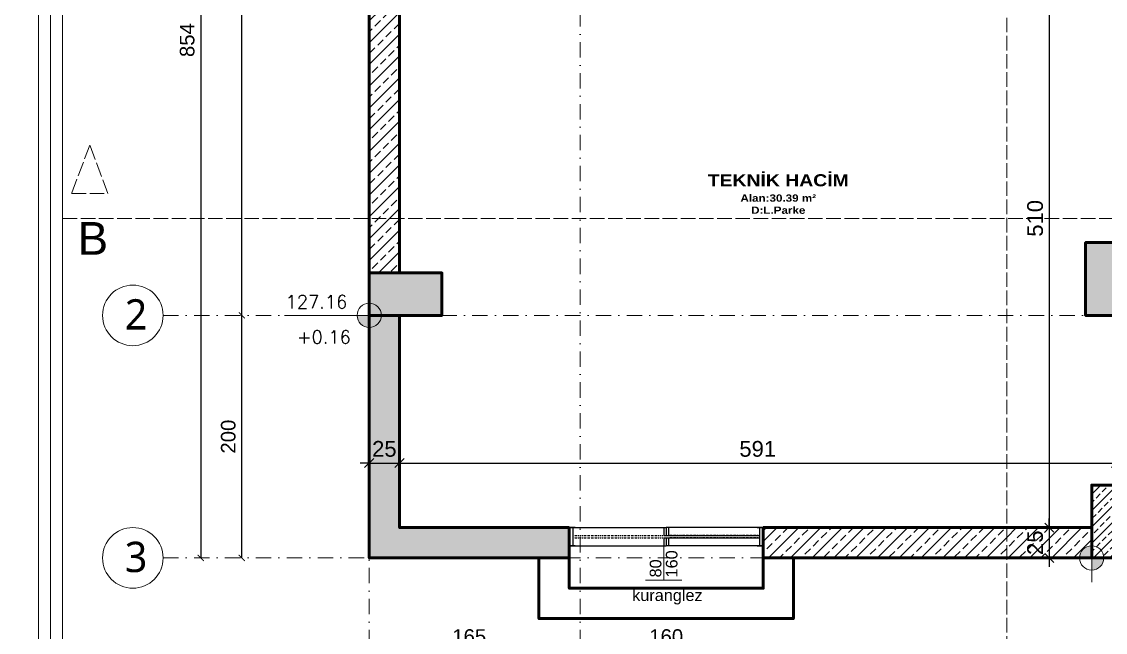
# Model space of a CAD drawing. Header units: millimetres. Extents: x 14753 to 45183, y 5640 to 19518.
# Drawn here: x 17963 to 18857, y 18231 to 18734 of the extents above; entities that cross this region are included whole.
import ezdxf

# ---------------------------------------------------------------- set-up
doc = ezdxf.new("R2010")
doc.units = ezdxf.units.MM
for name, pattern in [('ACAD_ISO02W100', [15, 12, -3]), ('Dash dot', [1.4, 0.6, -0.4, 0, -0.4]), ('DASHDOT', [25.4, 12.7, -6.35, 0, -6.35])]:
    doc.linetypes.add(name, pattern=pattern)
for name, color, linetype, lineweight in [('CERCEVE', 66, 'Continuous', 0), ('Duvar', 1, 'Continuous', 50), ('k aks', 44, 'DASHDOT', 18), ('k dis olcu', 43, 'Continuous', 18), ('k ic olcu', 254, 'Continuous', 18), ('k kolon', 1, 'Continuous', 53), ('k kot', 31, 'Continuous', 20), ('k tarama', 252, 'Continuous', 9), ('kesiklii çizgi', 244, 'ACAD_ISO02W100', 5), ('Kolon', 30, 'Continuous', 50)]:
    doc.layers.add(name, color=color, linetype=linetype, lineweight=lineweight)
for name, color, linetype in [('pencere', 2, 'Continuous'), ('Standart', 7, 'Continuous'), ('YAzı', 7, 'Continuous')]:
    doc.layers.add(name, color=color, linetype=linetype)
doc.styles.add('MtXpl_Segoe_UI', font='segoeui.ttf')
doc.styles.add('OLCU', font='romans.shx')
doc.styles.add('ROMANT', font='arial.ttf', dxfattribs={"width": 0.8, "height": 0.125})
doc.styles.get("Standard").update_dxf_attribs({"font": 'arial.ttf'})
doc.styles.add('Vaziyet Yazı', font='bgothm.ttf', dxfattribs={"height": 25})
doc.dimstyles.new('icolcu', dxfattribs={"dimtxt": 13, "dimasz": 7.5, "dimexe": 5, "dimexo": 5, "dimgap": 5, "dimtad": 1, "dimdec": 0, "dimtxsty": 'Standard', "dimblk": 'OBLIQUE', "dimcen": 2.5, "dimdle": 5, "dimclrd": 256, "dimclre": 256, "dimclrt": 256, "dimadec": 4, "dimazin": 0, "dimtfac": 1, "dimtdec": 0, "dimtix": 1, "dimtmove": 2, "dimatfit": 3, "dimldrblk": 'OBLIQUE', "dimfxl": 1, "dimarcsym": 0})
doc.dimstyles.new('icölcü', dxfattribs={"dimtxt": 12, "dimasz": 5, "dimexe": 1.25, "dimexo": 0.625, "dimgap": 5, "dimtad": 1, "dimdec": 0, "dimtxsty": 'Standard', "dimblk": 'ARCHTICK', "dimcen": -10, "dimse1": 1, "dimse2": 1, "dimadec": 0, "dimazin": 0, "dimtfac": 1, "dimtdec": 0, "dimtix": 1, "dimtmove": 0, "dimatfit": 3, "dimldrblk": 'ARCHTICK', "dimfxl": 1, "dimarcsym": 0})
pattern_1 = [(45, (-7754.55, -1210.899), (-6.73519209, 6.73519209), []), (45, (-7747.815, -1210.899), (-6.73519209, 6.73519209), [4.7625, -2.38125])]

# ---------------------------------------------------------------- blocks, each defined once
blk = doc.blocks.new('AKS-KOLON')
at = {"layer": 'k tarama'}
h = blk.add_hatch(dxfattribs=at)
h.set_pattern_fill('ANSI33', color=256, scale=1.5)
h.set_pattern_definition(pattern_1)
h.paths.add_polyline_path([(376943.55, 4551394.22), (376918.55, 4551394.22), (376918.55, 4551205.22), (376943.55, 4551205.22)])
h.paths.add_polyline_path([(376516.55, 4551394.22), (376491.55, 4551394.22), (376491.55, 4551205.22), (376516.55, 4551205.22)])
h.paths.add_polyline_path([(376352.55, 4551394.22), (376317.55, 4551394.22), (376317.55, 4551334.22), (376352.55, 4551334.22)])
h.paths.add_polyline_path([(376377.55, 4550775.22), (376317.55, 4550775.22), (376317.55, 4550740.22), (376377.55, 4550740.22)])
h.paths.add_polyline_path([(376943.55, 4550800.22), (376908.55, 4550800.22), (376908.55, 4550740.22), (376943.55, 4550740.22)])
h.paths.add_polyline_path([(377393.55, 4550800.22), (377358.55, 4550800.22), (377358.55, 4550740.22), (377393.55, 4550740.22)])
h = blk.add_hatch(dxfattribs=at)
h.set_pattern_fill('ANSI33', color=256, scale=1.5)
h.set_pattern_definition(pattern_1)
h.paths.add_polyline_path([(376948.55, 4550600.22), (376913.55, 4550600.22), (376913.55, 4550540.22), (376948.55, 4550540.22)])
h.paths.add_polyline_path([(377393.55, 4550600.22), (377358.55, 4550600.22), (377358.55, 4550540.22), (377393.55, 4550540.22)])
at = {"layer": 'k aks'}
for p, q in [((376317.55, 4550391.82), (376317.55, 4551524.22)), ((376491.55, 4550391.82), (376491.55, 4551524.22)), ((376147.55, 4550740.22), (377609.55, 4550740.22)), ((376147.55, 4550540.22), (377609.55, 4550540.22))]:
    blk.add_line(p, q, dxfattribs=at)
at = {"layer": 'k aks', "linetype": 'Continuous'}
for centre in [(376122.55, 4550740.22), (376122.55, 4550540.22)]:
    blk.add_circle(centre, 25, dxfattribs=at)
at = {"layer": 'Kolon'}
for points in [[(376943.55, 4550740.22), (376943.55, 4550800.22), (376908.55, 4550800.22), (376908.55, 4550740.22), (376943.55, 4550740.22)], [(376317.55, 4550775.22), (376317.55, 4550740.22), (376377.55, 4550740.22), (376377.55, 4550775.22), (376317.55, 4550775.22)], [(376913.55, 4550540.22), (376948.55, 4550540.22), (376948.55, 4550600.22), (376913.55, 4550600.22), (376913.55, 4550540.22)]]:
    blk.add_lwpolyline(points, dxfattribs=at)
at = {"layer": 'k aks', "style": 'MtXpl_Segoe_UI'}
for s, p in [('2', (376115.88, 4550728.54)), ('3', (376115.88, 4550528.54))]:
    blk.add_text(s, height=25, dxfattribs=at).set_placement(p)
blk = doc.blocks.new('_ArchTick')
at = {"color": 0, "linetype": 'ByBlock', "const_width": 0.15}
blk.add_lwpolyline([(-0.5, -0.5), (0.5, 0.5)], dxfattribs=at)
blk = doc.blocks.new('*D418')
at = {"layer": 'Defpoints', "color": 0, "transparency": 16777216}
for p in [(18110.87, 19146.01), (18110.87, 18292.01), (18110.87, 18292.01)]:
    blk.add_point(p, dxfattribs=at)
at = {"layer": 'k dis olcu', "color": 0, "lineweight": -2, "transparency": 16777216}
blk.add_line((18110.87, 19146.01), (18110.87, 18292.01), dxfattribs=at)
at = {"layer": 'k dis olcu', "color": 0, "lineweight": -2, "transparency": 16777216, "xscale": 5, "yscale": 5, "zscale": 5}
for p, rotation in [((18110.87, 19146.01), 90), ((18110.87, 18292.01), 270)]:
    blk.add_blockref('_ArchTick', p, dxfattribs=dict(at, rotation=rotation))
at = {"layer": 'k dis olcu', "color": 0, "transparency": 16777216, "insert": (18099.74, 18719.01), "char_height": 12, "attachment_point": 5, "rotation": 90}
blk.add_mtext('854', dxfattribs=at)
blk = doc.blocks.new('*D419')
at = {"layer": 'Defpoints', "color": 0, "transparency": 16777216}
for p in [(18144.75, 18492.01), (18144.75, 18492.01), (18144.75, 18292.01)]:
    blk.add_point(p, dxfattribs=at)
at = {"layer": 'k dis olcu', "color": 0, "lineweight": -2, "transparency": 16777216}
blk.add_line((18144.75, 18292.01), (18144.75, 18492.01), dxfattribs=at)
at = {"layer": 'k dis olcu', "color": 0, "lineweight": -2, "transparency": 16777216, "xscale": 5, "yscale": 5, "zscale": 5}
for p, rotation in [((18144.75, 18492.01), 90), ((18144.75, 18292.01), 270)]:
    blk.add_blockref('_ArchTick', p, dxfattribs=dict(at, rotation=rotation))
at = {"layer": 'k dis olcu', "color": 0, "transparency": 16777216, "insert": (18133.63, 18392.01), "char_height": 12, "attachment_point": 5, "rotation": 90}
blk.add_mtext('200', dxfattribs=at)
blk = doc.blocks.new('*D420')
at = {"layer": 'Defpoints', "color": 0, "transparency": 16777216}
for p in [(18144.75, 19146.01), (18144.75, 19146.01), (18144.75, 18492.01)]:
    blk.add_point(p, dxfattribs=at)
at = {"layer": 'k dis olcu', "color": 0, "lineweight": -2, "transparency": 16777216}
blk.add_line((18144.75, 18492.01), (18144.75, 19146.01), dxfattribs=at)
at = {"layer": 'k dis olcu', "color": 0, "lineweight": -2, "transparency": 16777216, "xscale": 5, "yscale": 5, "zscale": 5}
for p, rotation in [((18144.75, 19146.01), 90), ((18144.75, 18492.01), 270)]:
    blk.add_blockref('_ArchTick', p, dxfattribs=dict(at, rotation=rotation))
at = {"layer": 'k dis olcu', "color": 0, "transparency": 16777216, "insert": (18133.63, 18819.01), "char_height": 12, "attachment_point": 5, "rotation": 90}
blk.add_mtext('654', dxfattribs=at)
blk = doc.blocks.new('_Oblique')
at = {"color": 0, "linetype": 'ByBlock', "lineweight": -2}
blk.add_line((-0.5, -0.5), (0.5, 0.5), dxfattribs=at)
blk = doc.blocks.new('*D364')
at = {"layer": 'Defpoints', "color": 0, "transparency": 16777216}
for p in [(18775.87, 18827.01), (18810.87, 18317.01), (18810.87, 18317.01)]:
    blk.add_point(p, dxfattribs=at)
at = {"layer": 'k ic olcu', "lineweight": -2, "transparency": 16777216}
for p, q in [((18780.87, 18827.01), (18815.87, 18827.01)), ((18810.87, 18832.01), (18810.87, 18312.01)), ((18815.87, 18317.01), (18815.87, 18317.01))]:
    blk.add_line(p, q, dxfattribs=at)
at = {"layer": 'k ic olcu', "lineweight": -2, "transparency": 16777216, "xscale": 7.5, "yscale": 7.5, "zscale": 7.5}
for p, rotation in [((18810.87, 18827.01), 90), ((18810.87, 18317.01), 270)]:
    blk.add_blockref('_Oblique', p, dxfattribs=dict(at, rotation=rotation))
at = {"layer": 'k ic olcu', "transparency": 16777216, "insert": (18799.24, 18572.01), "char_height": 13, "attachment_point": 5, "rotation": 90}
blk.add_mtext('510', dxfattribs=at)
blk = doc.blocks.new('*D365')
at = {"layer": 'Defpoints', "color": 0, "transparency": 16777216}
for p in [(18810.87, 18317.01), (18810.87, 18292.01), (18810.87, 18292.01)]:
    blk.add_point(p, dxfattribs=at)
at = {"layer": 'k ic olcu', "lineweight": -2, "transparency": 16777216}
for p, q in [((18810.87, 18317.01), (18810.87, 18324.51)), ((18810.87, 18317.01), (18810.87, 18292.01)), ((18815.87, 18317.01), (18815.87, 18317.01)), ((18810.87, 18292.01), (18810.87, 18284.51)), ((18815.87, 18292.01), (18815.87, 18292.01))]:
    blk.add_line(p, q, dxfattribs=at)
at = {"layer": 'k ic olcu', "lineweight": -2, "transparency": 16777216, "xscale": 7.5, "yscale": 7.5, "zscale": 7.5}
for p, rotation in [((18810.87, 18317.01), 270), ((18810.87, 18292.01), 90)]:
    blk.add_blockref('_Oblique', p, dxfattribs=dict(at, rotation=rotation))
at = {"layer": 'k ic olcu', "transparency": 16777216, "insert": (18799.24, 18304.51), "char_height": 13, "attachment_point": 5, "rotation": 90}
blk.add_mtext('25', dxfattribs=at)
blk = doc.blocks.new('*D366')
at = {"layer": 'Defpoints', "color": 0, "transparency": 16777216}
for p in [(18249.87, 18370.2), (18274.87, 18370.2), (18274.87, 18370.2)]:
    blk.add_point(p, dxfattribs=at)
at = {"layer": 'k ic olcu', "lineweight": -2, "transparency": 16777216}
for p, q in [((18249.87, 18370.2), (18242.37, 18370.2)), ((18249.87, 18370.2), (18274.87, 18370.2)), ((18274.87, 18370.2), (18282.37, 18370.2))]:
    blk.add_line(p, q, dxfattribs=at)
at = {"layer": 'k ic olcu', "lineweight": -2, "transparency": 16777216, "xscale": 7.5, "yscale": 7.5, "zscale": 7.5}
blk.add_blockref('_Oblique', (18249.87, 18370.2), dxfattribs=at)
at = {"layer": 'k ic olcu', "lineweight": -2, "transparency": 16777216, "xscale": 7.5, "yscale": 7.5, "zscale": 7.5, "rotation": 180}
blk.add_blockref('_Oblique', (18274.87, 18370.2), dxfattribs=at)
at = {"layer": 'k ic olcu', "transparency": 16777216, "insert": (18262.37, 18381.84), "char_height": 13, "attachment_point": 5}
blk.add_mtext('25', dxfattribs=at)
blk = doc.blocks.new('*D367')
at = {"layer": 'Defpoints', "color": 0, "transparency": 16777216}
for p in [(18274.87, 18370.2), (18865.87, 18370.2), (18865.87, 18370.2)]:
    blk.add_point(p, dxfattribs=at)
at = {"layer": 'k ic olcu', "lineweight": -2, "transparency": 16777216}
blk.add_line((18269.87, 18370.2), (18870.87, 18370.2), dxfattribs=at)
at = {"layer": 'k ic olcu', "lineweight": -2, "transparency": 16777216, "xscale": 7.5, "yscale": 7.5, "zscale": 7.5, "rotation": 180}
blk.add_blockref('_Oblique', (18274.87, 18370.2), dxfattribs=at)
at = {"layer": 'k ic olcu', "lineweight": -2, "transparency": 16777216, "xscale": 7.5, "yscale": 7.5, "zscale": 7.5}
blk.add_blockref('_Oblique', (18865.87, 18370.2), dxfattribs=at)
at = {"layer": 'k ic olcu', "transparency": 16777216, "insert": (18570.37, 18381.84), "char_height": 13, "attachment_point": 5}
blk.add_mtext('591', dxfattribs=at)
blk = doc.blocks.new('KESİT')
at = {"layer": 'kesiklii çizgi', "color": 3}
for p, q in [((381060, 4552610), (381060, 4551290)), ((380303.46, 4551890), (380288.46, 4551850)), ((380318.46, 4551850), (380303.46, 4551890)), ((380281.07, 4551829.46), (381920, 4551829.46))]:
    blk.add_line(p, q, dxfattribs=at)
blk.add_lwpolyline([(380288.46, 4551850), (380318.46, 4551850)], dxfattribs=at)
blk.add_text('B', height=27, dxfattribs=at).set_placement((380293.46, 4551799.5))
blk = doc.blocks.new('dfssdfaswerfawef')
at = {"layer": 'k kot'}
h = blk.add_hatch(color=256, dxfattribs=at)
h.dxf.hatch_style = 1
h.paths.add_polyline_path([(9693.94, 3364.49, 0.414214), (9683.94, 3354.49), (9693.94, 3354.49)])
h.paths.add_polyline_path([(9693.94, 3354.49), (9693.94, 3344.49, 0.414214), (9703.94, 3354.49)])
for p, q in [((9693.94, 3374.49), (9693.94, 3334.49)), ((9673.94, 3354.49), (9763.94, 3354.49))]:
    blk.add_line(p, q, dxfattribs=at)
blk.add_circle((9693.94, 3354.49), 10, dxfattribs=at)
blk = doc.blocks.new('*D613')
at = {"layer": 'Defpoints', "color": 0, "transparency": 16777216}
for p in [(18249.87, 18267.01), (18414.87, 18267.01), (18249.87, 18215.99)]:
    blk.add_point(p, dxfattribs=at)
at = {"layer": 'k dis olcu', "color": 0, "lineweight": -2, "transparency": 16777216}
blk.add_line((18414.87, 18215.99), (18249.87, 18215.99), dxfattribs=at)
at = {"layer": 'k dis olcu', "color": 0, "lineweight": -2, "transparency": 16777216, "xscale": 5, "yscale": 5, "zscale": 5, "rotation": 180}
blk.add_blockref('_ArchTick', (18249.87, 18215.99), dxfattribs=at)
at = {"layer": 'k dis olcu', "color": 0, "lineweight": -2, "transparency": 16777216, "xscale": 5, "yscale": 5, "zscale": 5}
blk.add_blockref('_ArchTick', (18414.87, 18215.99), dxfattribs=at)
at = {"layer": 'k dis olcu', "color": 0, "transparency": 16777216, "insert": (18332.37, 18227.11), "char_height": 12, "attachment_point": 5}
blk.add_mtext('165', dxfattribs=at)
blk = doc.blocks.new('*D614')
at = {"layer": 'Defpoints', "color": 0, "transparency": 16777216}
for p in [(18574.87, 18302.01), (18414.87, 18267.01), (18574.87, 18215.99)]:
    blk.add_point(p, dxfattribs=at)
at = {"layer": 'k dis olcu', "color": 0, "lineweight": -2, "transparency": 16777216}
blk.add_line((18414.87, 18215.99), (18574.87, 18215.99), dxfattribs=at)
at = {"layer": 'k dis olcu', "color": 0, "lineweight": -2, "transparency": 16777216, "xscale": 5, "yscale": 5, "zscale": 5, "rotation": 180}
blk.add_blockref('_ArchTick', (18414.87, 18215.99), dxfattribs=at)
at = {"layer": 'k dis olcu', "color": 0, "lineweight": -2, "transparency": 16777216, "xscale": 5, "yscale": 5, "zscale": 5}
blk.add_blockref('_ArchTick', (18574.87, 18215.99), dxfattribs=at)
at = {"layer": 'k dis olcu', "color": 0, "transparency": 16777216, "insert": (18494.87, 18227.11), "char_height": 12, "attachment_point": 5}
blk.add_mtext('160', dxfattribs=at)
blk = doc.blocks.new('*D615')
at = {"layer": 'Defpoints', "color": 0, "transparency": 16777216}
for p in [(18574.87, 18302.01), (19326.15, 18292.01), (19326.15, 18215.99)]:
    blk.add_point(p, dxfattribs=at)
at = {"layer": 'k dis olcu', "color": 0, "lineweight": -2, "transparency": 16777216}
blk.add_line((18574.87, 18215.99), (19326.15, 18215.99), dxfattribs=at)
at = {"layer": 'k dis olcu', "color": 0, "lineweight": -2, "transparency": 16777216, "xscale": 5, "yscale": 5, "zscale": 5, "rotation": 180}
blk.add_blockref('_ArchTick', (18574.87, 18215.99), dxfattribs=at)
at = {"layer": 'k dis olcu', "color": 0, "lineweight": -2, "transparency": 16777216, "xscale": 5, "yscale": 5, "zscale": 5}
blk.add_blockref('_ArchTick', (19326.15, 18215.99), dxfattribs=at)
at = {"layer": 'k dis olcu', "color": 0, "transparency": 16777216, "insert": (18950.51, 18227.11), "char_height": 12, "attachment_point": 5}
blk.add_mtext('751', dxfattribs=at)

msp = doc.modelspace()

# ---------------------------------------------------------------- hatches: boundary and pattern name
at = {"layer": 'k tarama'}
h = msp.add_hatch(dxfattribs=at)
h.set_pattern_fill('ANSI33', color=256, scale=2)
h.paths.add_polyline_path([(18308.61, 19146.01), (18284.87, 19146.01), (18284.87, 19121.01), (18308.61, 19121.01)])
h.paths.add_polyline_path([(18423.87, 19146.01), (18388.61, 19146.01), (18388.61, 19121.01), (18423.87, 19121.01)])
h.paths.add_polyline_path([(18850.87, 19146.01), (18448.87, 19146.01), (18448.87, 19121.01), (18850.87, 19121.01)])
h.paths.add_polyline_path([(19029.15, 19146.01), (18875.87, 19146.01), (18875.87, 19121.01), (19029.15, 19121.01)])
h.paths.add_polyline_path([(19265.87, 19146.01), (19109.15, 19146.01), (19109.15, 19121.01), (19265.87, 19121.01)])
h.paths.add_polyline_path([(19325.87, 19111.01), (19300.87, 19111.01), (19300.87, 18783.01), (19325.87, 18783.01)])
h.paths.add_polyline_path([(19325.87, 18596.92), (19325.47, 18622.97), (19300.87, 18623.05), (19300.87, 18552.01), (19325.87, 18552.01)])
h.paths.add_polyline_path([(19325.87, 18476.01), (19325.87, 18492.01), (19300.87, 18492.01), (19300.87, 18476.01), (19300.87, 18352.01), (19325.87, 18352.01)])
h.paths.add_polyline_path([(19290.87, 18317.01), (18880.87, 18317.01), (18880.87, 18292.01), (19290.87, 18292.01)])
h.paths.add_polyline_path([(18414.87, 18302.01), (18414.87, 18317.01), (18274.87, 18317.01), (18274.87, 18492.01), (18249.87, 18492.01), (18249.87, 18292.01), (18414.87, 18292.01), (18414.87, 18302.01)])
h.paths.add_polyline_path([(18482.47, 18947.61), (18486.61, 18951.74), (18482.47, 18951.74)])
h.paths.add_polyline_path([(18659.93, 19093.35), (18660.52, 19094.66), (18659.93, 19094.66)])
h = msp.add_hatch(dxfattribs=at)
h.set_pattern_fill('ANSI33', color=256, scale=2)
h.paths.add_polyline_path([(18274.87, 18527.01), (18249.87, 18527.01), (18249.87, 19086.01), (18274.87, 19086.01)])
h = msp.add_hatch(dxfattribs=at)
h.set_pattern_fill('ANSI33', color=256, scale=2)
h.paths.add_polyline_path([(18574.87, 18317.01), (18574.87, 18292.01), (18775.87, 18292.01), (18775.87, 18317.01)])
h.paths.add_polyline_path([(18463.67, 18250.53), (18528.03, 18250.53), (18528.03, 18269.16), (18463.67, 18269.16)], flags=9)
h = msp.add_hatch(dxfattribs=at)
h.set_pattern_fill('ANSI33', color=256, scale=2)
h.paths.add_polyline_path([(18845.87, 18312.01), (18845.87, 18317.01), (18775.87, 18317.01), (18775.87, 18292.01), (18835.87, 18292.01, -0.414212), (18845.87, 18302.01)])

# ---------------------------------------------------------------- linework, layer by layer
at = {"layer": 'CERCEVE'}
msp.add_lwpolyline([(15693.89, 15622.61), (15696.34, 19512.61), (17976.94, 19512.61), (17976.94, 15622.61), (15693.89, 15622.61)], dxfattribs=at)
for points in [[(17976.94, 17567.61), (19717.42, 17567.61), (19717.42, 19512.61), (17976.94, 19512.61)], [(17986.94, 17577.61), (19707.42, 17577.61), (19707.42, 19502.61), (17986.94, 19502.61)], [(17996.94, 17587.61), (19697.42, 17587.61), (19697.42, 19492.61), (17996.94, 19492.61)]]:
    msp.add_lwpolyline(points, close=True, dxfattribs=at)
at = {"layer": 'Kolon'}
for p, q in [((18414.87, 18317.01), (18414.87, 18292.01)), ((18414.87, 18292.01), (18414.87, 18317.01)), ((18574.87, 18317.01), (18574.87, 18302.01)), ((18574.87, 18317.01), (18574.87, 18292.01)), ((18574.87, 18292.01), (18574.87, 18317.01))]:
    msp.add_line(p, q, dxfattribs=at)
for points in [[(18249.87, 18527.09), (18249.87, 19086.01)], [(18274.87, 18527.09), (18274.87, 19086.01)], [(18414.87, 18292.01), (18249.87, 18292.01), (18249.87, 18492.01)], [(18414.87, 18317.01), (18274.87, 18317.01), (18274.87, 18492.01)], [(18845.87, 18317.01), (18845.87, 18317.01), (18574.87, 18317.01)], [(18389.87, 18292.01), (18389.87, 18242.01), (18599.87, 18242.01), (18599.87, 18292.01)], [(18414.87, 18292.01), (18414.87, 18267.01), (18574.87, 18267.01), (18574.87, 18292.01)], [(18845.87, 18292.01), (18845.87, 18292.01), (18574.87, 18292.01)]]:
    msp.add_lwpolyline(points, dxfattribs=at)
at = {"layer": 'pencere', "lineweight": 25}
for p, q in [((18414.87, 18317.01), (18414.87, 18302.01)), ((18419.87, 18317.01), (18414.87, 18317.01)), ((18414.87, 18317.01), (18494.87, 18317.01)), ((18417.87, 18317.01), (18417.87, 18302.01)), ((18492.87, 18317.01), (18492.87, 18310.51)), ((18492.87, 18310.51), (18571.87, 18310.51)), ((18492.87, 18308.51), (18492.87, 18302.01)), ((18492.87, 18308.51), (18571.87, 18308.51)), ((18494.87, 18317.01), (18494.87, 18310.51)), ((18494.87, 18317.01), (18494.87, 18310.51)), ((18574.87, 18317.01), (18494.87, 18317.01)), ((18494.87, 18308.51), (18494.87, 18302.01)), ((18494.87, 18308.51), (18494.87, 18302.01)), ((18496.87, 18317.01), (18496.87, 18310.51)), ((18496.87, 18308.51), (18496.87, 18302.01)), ((18569.87, 18317.01), (18574.87, 18317.01)), ((18571.87, 18317.01), (18571.87, 18302.01)), ((18574.87, 18310.51), (18574.87, 18308.51)), ((18419.87, 18302.01), (18414.87, 18302.01)), ((18414.87, 18302.01), (18494.87, 18302.01)), ((18574.87, 18302.01), (18494.87, 18302.01)), ((18569.87, 18302.01), (18574.87, 18302.01))]:
    msp.add_line(p, q, dxfattribs=at)
at = {"layer": 'pencere', "linetype": 'Dash dot', "lineweight": 25}
for p, q in [((18417.87, 18310.51), (18492.87, 18310.51)), ((18417.87, 18308.51), (18492.87, 18308.51)), ((18571.87, 18310.51), (18496.87, 18310.51)), ((18571.87, 18308.51), (18496.87, 18308.51))]:
    msp.add_line(p, q, dxfattribs=at)
at = {"layer": 'pencere', "lineweight": 20}
for p, q in [((18492.87, 18273.7), (18492.87, 18302.01)), ((18477.87, 18273.7), (18507.87, 18273.7))]:
    msp.add_line(p, q, dxfattribs=at)

# ---------------------------------------------------------------- block references
at = {"layer": 'Duvar'}
msp.add_blockref('AKS-KOLON', (-358067.67, -4532248.22), dxfattribs=at)
at = {"layer": 'k kolon', "xscale": -1, "rotation": 359.998926402781}
msp.add_blockref('dfssdfaswerfawef', (27943.75, 15137.34), dxfattribs=at)
at = {"layer": 'k kolon', "rotation": 0.0003578687236534227}
msp.add_blockref('dfssdfaswerfawef', (9151.95, 14937.46), dxfattribs=at)
at = {"layer": 'Standart'}
msp.add_blockref('KESİT', (-362284.13, -4533257.54), dxfattribs=at)

# ---------------------------------------------------------------- texts
at = {"layer": 'k kot', "style": 'OLCU'}
for s, p in [('127.16', (18180.92, 18497.76)), ('+0.16', (18190.3, 18468.74))]:
    msp.add_text(s, height=10.8, rotation=0.00036, dxfattribs=at).set_placement(p)
at = {"layer": 'pencere', "lineweight": 20, "style": 'ROMANT'}
for s, p in [('160', (18504.15, 18275.9)), ('80', (18490.89, 18275.9))]:
    msp.add_text(s, height=9.6, rotation=90, dxfattribs=at).set_placement(p)
msp.add_text('kuranglez', height=9.6, dxfattribs=at).set_placement((18466.78, 18256.46))
at = {"layer": 'YAzı', "color": 7, "lineweight": -2, "insert": (18587.3, 18592.03), "char_height": 9.6, "width": 229.502, "attachment_point": 5, "style": 'Vaziyet Yazı'}
msp.add_mtext('{\\fArial Black|b0|i0|c162|p34;\\H1.04167x;TEKNİK HACİM\\P\\fArial Black|b0|i0|c0|p34;\\H0.6x;Alan:\\fArial Black|b0|i0|c162|p34;30.39 \\fArial Black|b0|i0|c0|p34;m²\\fArial Black|b0|i0|c162|p34;\\PD:L.Parke}', dxfattribs=at)

# ---------------------------------------------------------------- dimensions: what is measured, and where the dimension line sits
at = {"layer": 'k dis olcu'}
for base, p1, p2, picture, middle in [((18110.87, 18292.01), (18110.87, 19146.01), (18110.87, 18292.01), '*D418', (18099.74, 18719.01)), ((18144.75, 19146.01), (18144.75, 18492.01), (18144.75, 19146.01), '*D420', (18133.63, 18819.01)), ((18144.75, 18492.01), (18144.75, 18292.01), (18144.75, 18492.01), '*D419', (18133.63, 18392.01))]:
    dim = msp.add_linear_dim(base=base, p1=p1, p2=p2, angle=90, dimstyle='icölcü', dxfattribs=at)
    dim.commit()
    dim.dimension.update_dxf_attribs({"geometry": picture, "text_midpoint": middle})
for base, p1, p2, picture, middle in [((18574.87, 18215.99), (18414.87, 18267.01), (18574.87, 18302.01), '*D614', (18494.87, 18227.11)), ((19326.15, 18215.99), (18574.87, 18302.01), (19326.15, 18292.01), '*D615', (18950.51, 18227.11)), ((18249.87, 18215.99), (18414.87, 18267.01), (18249.87, 18267.01), '*D613', (18332.37, 18227.11))]:
    dim = msp.add_linear_dim(base=base, p1=p1, p2=p2, dimstyle='icölcü', dxfattribs=at)
    dim.commit()
    dim.dimension.update_dxf_attribs({"geometry": picture, "text_midpoint": middle})
at = {"layer": 'k ic olcu'}
for base, p1, p2, picture, middle in [((18810.87, 18317.01), (18775.87, 18827.01), (18810.87, 18317.01), '*D364', (18799.24, 18572.01)), ((18810.87, 18292.01), (18810.87, 18317.01), (18810.87, 18292.01), '*D365', (18799.24, 18304.51))]:
    dim = msp.add_linear_dim(base=base, p1=p1, p2=p2, angle=90, dimstyle='icolcu', dxfattribs=at)
    dim.commit()
    dim.dimension.update_dxf_attribs({"geometry": picture, "text_midpoint": middle})
for base, p1, p2, picture, middle in [((18274.87, 18370.2), (18249.87, 18370.2), (18274.87, 18370.2), '*D366', (18262.37, 18381.84)), ((18865.87, 18370.2), (18274.87, 18370.2), (18865.87, 18370.2), '*D367', (18570.37, 18381.84))]:
    dim = msp.add_linear_dim(base=base, p1=p1, p2=p2, dimstyle='icolcu', dxfattribs=at)
    dim.commit()
    dim.dimension.update_dxf_attribs({"geometry": picture, "text_midpoint": middle})

doc.saveas('drawing.dxf')
